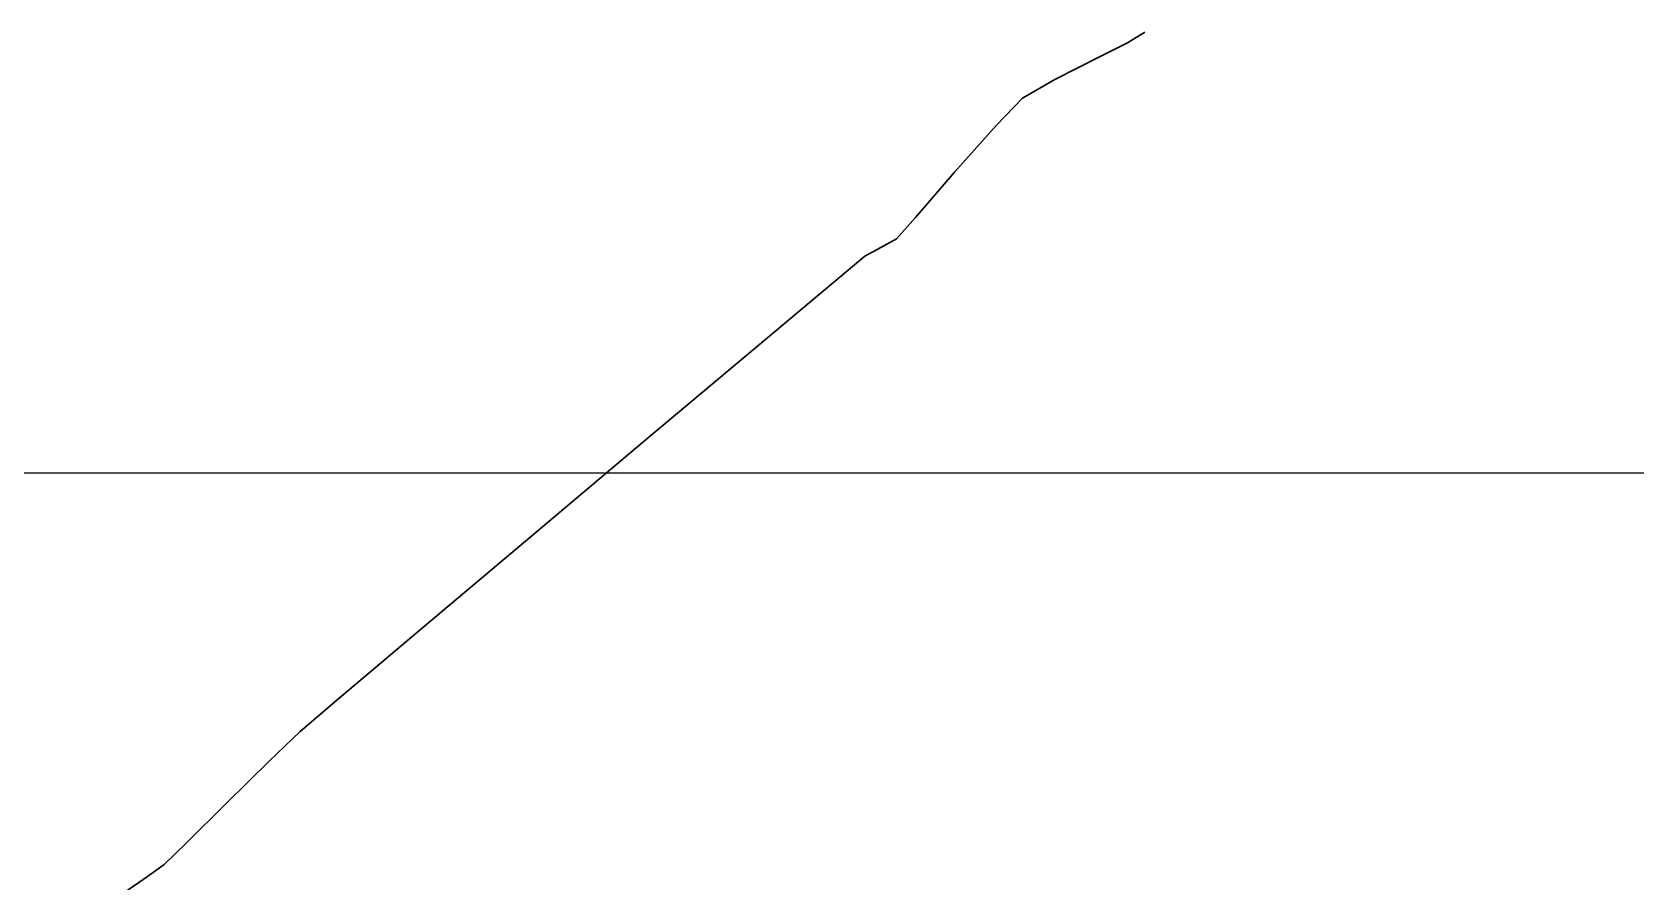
# Model space of a CAD drawing. Header units: millimetres. Extents: x 736950 to 738835, y 8500595 to 8502131.
# Drawn here: x 737855.19 to 737865.63, y 8501297.34 to 8501302.87 of the extents above; entities that cross this region are included whole.
import ezdxf

# ---------------------------------------------------------------- set-up
doc = ezdxf.new("R2010")
doc.units = ezdxf.units.MM
doc.layers.add('CONT-MJR', color=80, linetype='Continuous', lineweight=30)
doc.layers.add('pista', color=251, linetype='Continuous', lineweight=5)
doc.layers.add('Cuadricula Coordenadas', color=5, linetype='Continuous')

msp = doc.modelspace()

# ---------------------------------------------------------------- hatches: boundary and pattern name
at = {"layer": 'pista'}
h = msp.add_hatch(dxfattribs=at)
h.set_pattern_fill('HONEY', color=256, scale=3, angle=9.94991650582834, style=0)
h.set_pattern_definition([(9.94991650582834, (1479841.21072825, -18.49207214638591), (0.4979252195647159, 0.4170677100899267), [0.375, -0.75]), (129.9499165058283, (1479841.21072825, -18.49207214638591), (-0.6101538418184378, 0.222682034283025), [0.3749999999999999, -0.7499999999999998]), (69.94991650582834, (1479841.21072825, -18.49207214638591), (-0.112228622253722, 0.6397497443729518), [-0.75, 0.375])])
h.paths.add_polyline_path([(737744.7999806425, 8501250.923935566), (737743.4751223363, 8501250.754223157), (737756.465848178, 8501242.026572531), (737763.5739612179, 8501242.006896213), (737770.002546867, 8501243.455222024), (737769.8468594846, 8501244.342704736), (737763.4750639071, 8501242.907173423), (737756.7405500773, 8501242.925815564)])
h.paths.add_polyline_path([(737794.2809870465, 8501256.017245878), (737809.7820272583, 8501263.709828075), (737823.391616501, 8501273.483615467), (737837.0791595323, 8501280.557800073), (737851.5530432165, 8501285.77819753), (737870.8510758049, 8501293.050216693, -0.9976846880626209), (737871.0089264096, 8501292.63424804), (737865.2748787645, 8501289.581801567, 0.7845063948290762), (737866.1540430214, 8501286.121818589), (737883.2588851704, 8501291.348365877), (737897.4188924351, 8501296.516943583), (737903.2981396064, 8501301.44146652, -0.5512150924587264), (737904.1219025984, 8501301.177325813), (737906.855912117, 8501297.98174819, 0.5618964424650519), (737910.2738656431, 8501298.536066804), (737914.22079628, 8501308.558674501), (737925.6412323939, 8501300.72656757, 0.340189525830376), (737928.7023693406, 8501300.894137181), (737936.9171069289, 8501306.117412793, -0.358727273887905), (737938.1716059428, 8501305.962964654), (737943.1732157968, 8501301.051021611, 0.3417074120720416), (737946.0555081918, 8501300.709858142), (737955.8779356404, 8501307.072689936), (737971.8320576148, 8501314.464803053), (737988.5677626224, 8501323.411181662), (738023.1375471824, 8501336.282937778), (738044.4246208373, 8501357.728329657), (738061.4456776979, 8501362.208386911), (738078.9085143938, 8501363.070318012), (738112.0997810266, 8501372.051506756), (738118.6561313582, 8501373.365123207), (738128.3493353954, 8501376.976906104), (738155.2251721952, 8501366.826195797), (738176.6167526407, 8501363.543890122), (738193.8053773039, 8501353.328603027), (738204.7313956148, 8501340.877429372), (738207.705198212, 8501335.751671141), (738214.35685511, 8501331.742925933), (738229.9282901662, 8501313.374534177), (738233.5603594936, 8501308.186787868), (738234.53883727, 8501308.358438132), (738230.6417003467, 8501313.924784988), (738214.9478837823, 8501332.43754055), (738208.3676942562, 8501336.403214611), (738205.4657963786, 8501341.405035153), (738194.387784551, 8501354.029418997), (738176.9261677533, 8501364.406946706), (738155.4549153853, 8501367.70147717), (738128.3514754312, 8501377.93815071), (738118.4090486554, 8501374.233504975), (738111.8936108743, 8501372.928085677), (738078.7671659255, 8501363.964436961), (738061.3074614278, 8501363.102660457), (738043.958527311, 8501358.536303693), (738022.6381405202, 8501337.057350922), (737988.196920163, 8501324.233464561), (737971.4304040315, 8501315.270615296), (737955.4419368334, 8501307.862588815), (737945.5806043665, 8501301.47455489, -0.3391433520832071), (737943.8038299843, 8501301.693147572), (737938.8116631231, 8501306.59581691, 0.3560082385246841), (737936.4342009705, 8501306.876887502), (737928.158540546, 8501301.61487459, -0.3502196171718997), (737926.1502499409, 8501301.468794718), (737914.5128481541, 8501309.44969617, 0.4302069892023044), (737913.4330382891, 8501309.014522241), (737909.4507249827, 8501298.90206584, -0.5704007069138802), (737907.5397775185, 8501298.566836312), (737904.9064502402, 8501301.644734057, 0.4931454261128044), (737902.7202336333, 8501302.131411942), (737896.9620044216, 8501297.308254998), (737882.9728831241, 8501292.20205278), (737866.0373022418, 8501287.027224885, -0.7384715771871906), (737865.6977918843, 8501288.787355538), (737871.5108758068, 8501291.881875956, 0.9119586051647783), (737870.5337161538, 8501293.892406015), (737851.2416702455, 8501286.62264278), (737836.7183275839, 8501281.384406622), (737822.9200107896, 8501274.252970394), (737809.3164408724, 8501264.483505804), (737793.8201376351, 8501256.79327439), (737778.9884914039, 8501246.402265295), (737769.846859484, 8501244.34270474), (737770.0025468671, 8501243.455222024), (737779.3594973255, 8501245.563292695)])
h.paths.add_polyline_path([(738260.5182952256, 8501271.251537092), (738234.538837269, 8501308.358438132), (738233.56035949, 8501308.186787868), (738259.6897886079, 8501270.86568047), (738269.3749442189, 8501234.589470252), (738274.5057655985, 8501215.583008338), (738279.7983711922, 8501189.602392923), (738280.7089290785, 8501189.641305126), (738275.382018582, 8501215.790318219), (738270.2441657205, 8501234.822827347)])

# ---------------------------------------------------------------- linework, layer by layer
at = {"layer": 'CONT-MJR', "elevation": 3625}
for points in [[(737862.3190452307, 8501302.798646346), (737862.4307158041, 8501302.867722517)], [(737862.1353340148, 8501302.706199003), (737862.3190452307, 8501302.798646346)], [(737861.6347782981, 8501302.437869638), (737861.8445609006, 8501302.559679752)], [(737860.9379310817, 8501301.662172478), (737861.1935840319, 8501301.956206176)], [(737860.8152731601, 8501301.523293944), (737860.9379310817, 8501301.662172478)], [(737860.6097085238, 8501301.408688186), (737860.7130320927, 8501301.465432797)], [(737859.8992373358, 8501300.814121814), (737860.4071169199, 8501301.239871837)], [(737856.9359282374, 8501298.316347705), (737857.1893583537, 8501298.533202767)], [(737856.73760532, 8501298.126185063), (737856.9359282374, 8501298.316347705)], [(737856.4552826174, 8501297.847831646), (737856.73760532, 8501298.126185063)], [(737856.1920887696, 8501297.587666234), (737856.4552826174, 8501297.847831646)], [(737855.9439219043, 8501297.373623082), (737856.051152417, 8501297.4520676)]]:
    msp.add_lwpolyline(points, dxfattribs=at)
at = {"layer": 'CONT-MJR', "extrusion": (0.449994440399736, -0.8930313564535841, 0), "elevation": -7259896.028657635}
msp.add_lwpolyline([(4484472.651935498, 3625), (4484472.977537856, 3625)], dxfattribs=at)
at = {"layer": 'CONT-MJR', "extrusion": (0.7185245139266547, -0.6955016339926634, 0), "elevation": -5382498.064129945}
msp.add_lwpolyline([(6621577.930392817, 3625.00000000001), (6621578.174562576, 3625.00000000001)], dxfattribs=at)
at = {"layer": 'CONT-MJR', "extrusion": (-0.7484073597981307, 0.663239341263764, 0), "elevation": 5086177.161530819}
msp.add_lwpolyline([(-6851815.523867724, 3625.000000000013), (-6851815.933031931, 3625.000000000013)], dxfattribs=at)
at = {"layer": 'CONT-MJR', "extrusion": (0.49252630925596, -0.870297555259523, 0), "elevation": -7035246.068155698}
msp.add_lwpolyline([(4829273.009315781, 3625.00000000001), (4829273.126794069, 3625.00000000001)], dxfattribs=at)
at = {"layer": 'CONT-MJR', "extrusion": (0.6401620472717968, -0.7682399060402824, 0), "elevation": -6058688.636918508}
msp.add_lwpolyline([(6009064.216024971, 3625.000000000003), (6009064.479733742, 3625.000000000003)], dxfattribs=at)
at = {"layer": 'CONT-MJR', "extrusion": (0.6430510284987017, -0.765823331289118, 0), "elevation": -6036012.942669142}
msp.add_lwpolyline([(6031839.651365602, 3625), (6031840.558156474, 3625)], dxfattribs=at)
at = {"layer": 'CONT-MJR', "extrusion": (0.6435402218490129, -0.7654122959964278, 0), "elevation": -6032157.652423989}
msp.add_lwpolyline([(6035694.148828743, 3625), (6035695.1447334, 3625)], dxfattribs=at)
at = {"layer": 'CONT-MJR', "extrusion": (0.6441749478894043, -0.7648781840997187, 0), "elevation": -6027148.669207838}
msp.add_lwpolyline([(6040695.11601675, 3625.000000000003), (6040696.046083514, 3625.000000000003)], dxfattribs=at)
at = {"layer": 'CONT-MJR', "extrusion": (0.6454108492472169, -0.7638356077546963, 0), "elevation": -6017373.496606102}
msp.add_lwpolyline([(6050431.900688228, 3625), (6050432.609966403, 3625)], dxfattribs=at)
at = {"layer": 'CONT-MJR', "extrusion": (0.6933289535996281, -0.7206212334510029, 0), "elevation": -5614638.491990167}
msp.add_lwpolyline([(6425910.404371955, 3625.00000000001), (6425910.599948142, 3625.00000000001)], dxfattribs=at)
at = {"layer": 'CONT-MJR', "extrusion": (0.5682233174236179, -0.8228743898895496, 0), "elevation": -6576232.937353692}
msp.add_lwpolyline([(5437797.976304776, 3625.000000000013), (5437798.155725915, 3625.000000000013)], dxfattribs=at)
at = {"layer": 'Cuadricula Coordenadas', "color": 8}
msp.add_line((736950.2264744169, 8501300), (738552.8979275209, 8501300), dxfattribs=at)

doc.saveas('drawing.dxf')
